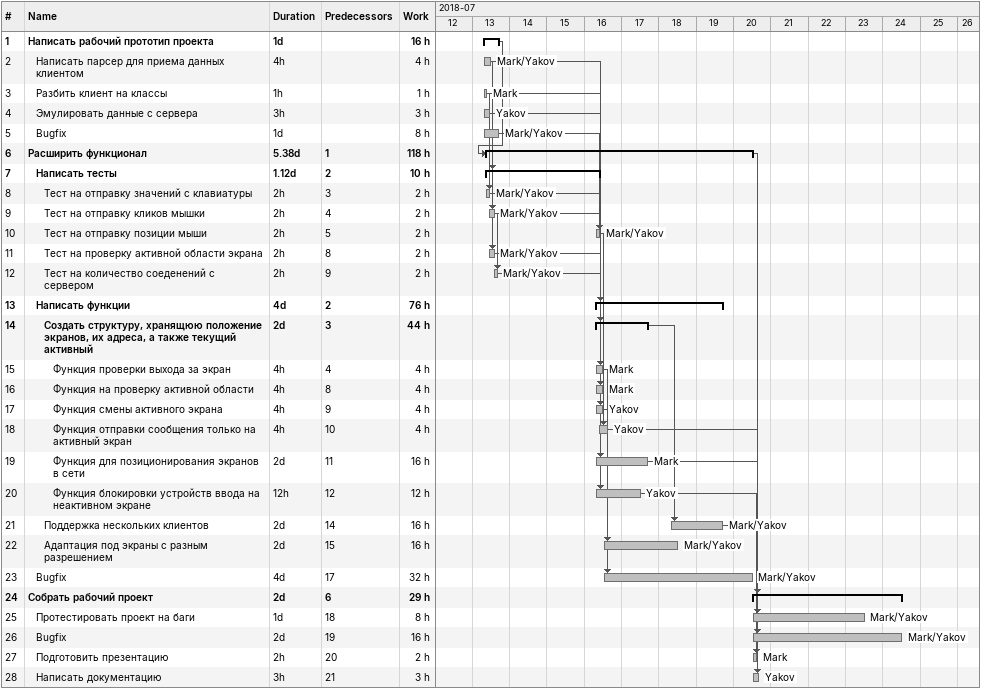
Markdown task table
| ID | Level | Task | Duration | Start | Finish | Predecessors | Resources | Work (h) |
|---|---|---|---|---|---|---|---|---|
| 1 | 1 | **Написать рабочий прототип проекта** | 1d | 2018-07-13 | 2018-07-13 |  |  | 16 |
| 2 | 2 | Написать парсер для приема данных клиентом | 4h | 2018-07-13 | 2018-07-13 |  | Mark/Yakov | 4 |
| 3 | 2 | Разбить клиент на классы | 1h | 2018-07-13 | 2018-07-13 |  | Mark | 1 |
| 4 | 2 | Эмулировать данные с сервера | 3h | 2018-07-13 | 2018-07-13 |  | Yakov | 3 |
| 5 | 2 | Bugfix | 1d | 2018-07-13 | 2018-07-13 |  | Mark/Yakov | 8 |
| 6 | 1 | **Расширить функционал** | 5.38d | 2018-07-13 | 2018-07-20 | 1 |  | 118 |
| 7 | 2 | **Написать тесты** | 1.12d | 2018-07-13 | 2018-07-16 | 2 |  | 10 |
| 8 | 3 | Тест на отправку значений с клавиатуры | 2h | 2018-07-13 | 2018-07-13 | 3 | Mark/Yakov | 2 |
| 9 | 3 | Тест на отправку кликов мышки | 2h | 2018-07-13 | 2018-07-13 | 4 | Mark/Yakov | 2 |
| 10 | 3 | Тест на отправку позиции мыши | 2h | 2018-07-16 | 2018-07-16 | 5 | Mark/Yakov | 2 |
| 11 | 3 | Тест на проверку активной области экрана | 2h | 2018-07-13 | 2018-07-13 | 8 | Mark/Yakov | 2 |
| 12 | 3 | Тест на количество соеденений с сервером | 2h | 2018-07-13 | 2018-07-13 | 9 | Mark/Yakov | 2 |
| 13 | 2 | **Написать функции** | 4d | 2018-07-16 | 2018-07-19 | 2 |  | 76 |
| 14 | 3 | **Создать структуру, хранящюю положение экранов, их адреса, а также текущий активный** | 2d | 2018-07-16 | 2018-07-17 | 3 |  | 44 |
| 15 | 4 | Функция проверки выхода за экран | 4h | 2018-07-16 | 2018-07-16 | 4 | Mark | 4 |
| 16 | 4 | Функция на проверку активной области | 4h | 2018-07-16 | 2018-07-16 | 8 | Mark | 4 |
| 17 | 4 | Функция смены активного экрана | 4h | 2018-07-16 | 2018-07-16 | 9 | Yakov | 4 |
| 18 | 4 | Функция отправки сообщения только на активный экран | 4h | 2018-07-16 | 2018-07-16 | 10 | Yakov | 4 |
| 19 | 4 | Функция для позиционирования экранов в сети | 2d | 2018-07-16 | 2018-07-17 | 11 | Mark | 16 |
| 20 | 4 | Функция блокировки устройств ввода на неактивном экране | 12h | 2018-07-16 | 2018-07-17 | 12 | Yakov | 12 |
| 21 | 3 | Поддержка нескольких клиентов | 2d | 2018-07-18 | 2018-07-19 | 14 | Mark/Yakov | 16 |
| 22 | 3 | Адаптация под экраны с разным разрешением | 2d | 2018-07-16 | 2018-07-18 | 15 | Mark/Yakov | 16 |
| 23 | 2 | Bugfix | 4d | 2018-07-16 | 2018-07-20 | 17 | Mark/Yakov | 32 |
| 24 | 1 | **Собрать рабочий проект** | 2d | 2018-07-20 | 2018-07-24 | 6 |  | 29 |
| 25 | 2 | Протестировать проект на баги | 1d | 2018-07-20 | 2018-07-23 | 18 | Mark/Yakov | 8 |
| 26 | 2 | Bugfix | 2d | 2018-07-20 | 2018-07-24 | 19 | Mark/Yakov | 16 |
| 27 | 2 | Подготовить презентацию | 2h | 2018-07-20 | 2018-07-20 | 20 | Mark | 2 |
| 28 | 2 | Написать документацию | 3h | 2018-07-20 | 2018-07-20 | 21 | Yakov | 3 |
